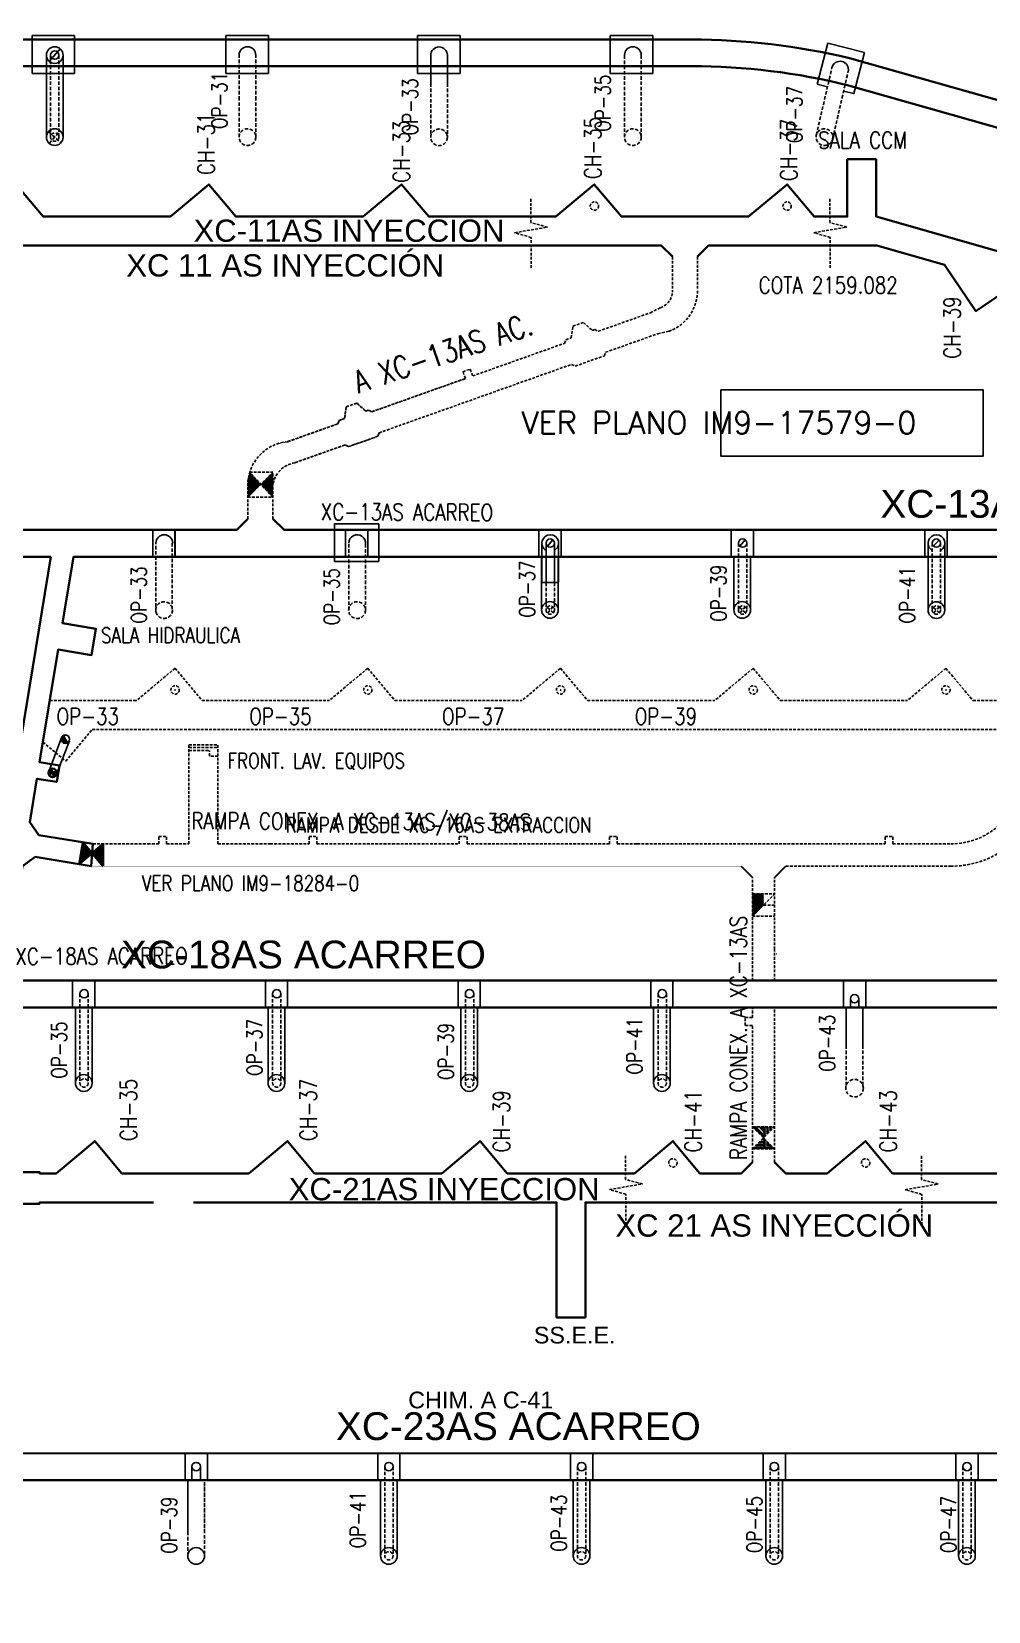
# Model space of a CAD drawing. Header units: millimetres. Extents: x -28 to 1943, y -5245 to 2752.
# Drawn here: x 1336.6 to 1508.6, y -2316.4 to -2032.4 of the extents above; entities that cross this region are included whole.
import ezdxf
from ezdxf.enums import TextEntityAlignment as Align

# ---------------------------------------------------------------- set-up
doc = ezdxf.new("R2010")
doc.units = ezdxf.units.MM
doc.linetypes.add('DASHED', pattern=[0.75, 0.5, -0.25])
doc.linetypes.add('HIDDEN', pattern=[0.375, 0.25, -0.125])
doc.styles.add('ARIAL', font='arial.ttf')
doc.styles.add('DG-T1-473 TO 560$1$Standard', font='arial.ttf')
doc.styles.add('ROMANS', font='romans.shx', dxfattribs={"width": 0.8})
pattern_1 = [(45, (21.03157, -2329.98349), (-0.088388348, 0.088388348), [])]
pattern_2 = [(45, (21.01017, -2329.97291), (-0.088388348, 0.088388348), [])]

msp = doc.modelspace()

# ---------------------------------------------------------------- hatches: boundary and pattern name
at = {"linetype": 'DASHED'}
h = msp.add_hatch(dxfattribs=at)
h.set_pattern_fill('ANSI31', color=8, style=0)
h.set_pattern_definition(pattern_2)
h.paths.add_polyline_path([(1377.727, -2113.853, -0.0080562), (1377.73, -2113.676), (1375.811, -2111.603, 0.0737594), (1375.477, -2113.853), (1375.477, -2116.103)])
h.paths.add_polyline_path([(1379.977, -2116.103), (1379.977, -2113.854, -0.0000638), (1379.977, -2113.853), (1379.977, -2111.603), (1377.814, -2113.766)])
at = {"linetype": 'Continuous'}
h = msp.add_hatch(color=7, dxfattribs=at)
h.paths.add_polyline_path([(1342.112, -2159.096, 0.1759223), (1341.937, -2159.577, 0.566299), (1343.04, -2160.239), (1342.688, -2159.579)])
h.paths.add_polyline_path([(1342.334, -2158.915, 0.096283), (1342.112, -2159.096), (1342.685, -2159.576), (1342.687, -2159.577)])
h = msp.add_hatch(dxfattribs=at)
h.set_pattern_fill('ANSI31', style=0)
h.set_pattern_definition(pattern_2)
h.paths.add_polyline_path([(1342.687, -2159.578), (1342.112, -2159.096, 0.1759223), (1341.937, -2159.577, 0.3112396), (1342.42, -2160.278)])
h.paths.add_polyline_path([(1342.688, -2159.579), (1342.687, -2159.578), (1342.42, -2160.278, 0.2168403), (1343.04, -2160.239)])
h = msp.add_hatch(dxfattribs=at)
h.set_pattern_fill('ANSI31', style=0)
h.set_pattern_definition(pattern_1)
h.paths.add_polyline_path([(1342.708, -2159.588), (1342.133, -2159.106, 0.1759223), (1341.959, -2159.587, 0.3112396), (1342.442, -2160.288)])
h.paths.add_polyline_path([(1342.71, -2159.589), (1342.708, -2159.588), (1342.442, -2160.288, 0.2168403), (1343.062, -2160.249)])
h = msp.add_hatch(dxfattribs=at)
h.set_pattern_fill('ANSI31', style=0)
h.set_pattern_definition(pattern_2)
h.paths.add_polyline_path([(1342.334, -2158.915, 0.096283), (1342.112, -2159.096), (1342.685, -2159.576), (1342.687, -2159.577)])
h = msp.add_hatch(dxfattribs=at)
h.set_pattern_fill('ANSI31', style=0)
h.set_pattern_definition(pattern_1)
h.paths.add_polyline_path([(1342.355, -2158.926, 0.096283), (1342.133, -2159.106), (1342.707, -2159.587), (1342.709, -2159.587)])
at = {"lineweight": 35}
h = msp.add_hatch(color=7, dxfattribs=at)
h.paths.add_polyline_path([(1340.107, -2164.927, 0.262733), (1339.644, -2165.502), (1340.381, -2165.623), (1340.381, -2165.623)])
h.paths.add_polyline_path([(1340.381, -2165.623), (1339.644, -2165.502, 0.0408967), (1339.634, -2165.624, 0.1033725), (1339.697, -2165.924)])
h = msp.add_hatch(color=7, dxfattribs=at)
h.paths.add_polyline_path([(1340.128, -2164.938, 0.262733), (1339.666, -2165.512), (1340.403, -2165.634), (1340.403, -2165.634)])
h.paths.add_polyline_path([(1340.403, -2165.634), (1339.666, -2165.512, 0.0408967), (1339.656, -2165.634, 0.1033725), (1339.719, -2165.935)])
h = msp.add_hatch(color=7, dxfattribs=at)
h.paths.add_polyline_path([(1341.069, -2165.326, -0.262733), (1340.988, -2166.059), (1340.382, -2165.624), (1340.382, -2165.624)])
h.paths.add_polyline_path([(1340.382, -2165.624), (1340.988, -2166.059, -0.0408967), (1340.909, -2166.153, -0.1033725), (1340.652, -2166.32)])
h = msp.add_hatch(dxfattribs=at)
h.set_pattern_fill('ANSI31', style=0)
h.set_pattern_definition(pattern_2)
h.paths.add_polyline_path([(1341.124, -2165.746), (1340.384, -2165.624), (1340.873, -2166.193, 0.1761033)])
for points in [[(1341.124, -2165.746), (1340.384, -2165.624), (1340.873, -2166.193, 0.1761033)], [(1340.391, -2165.631), (1340.664, -2166.32, 0.0820325), (1340.873, -2166.193)], [(1341.146, -2165.756), (1340.406, -2165.634), (1340.895, -2166.203, 0.1761033)], [(1340.412, -2165.642), (1340.686, -2166.33, 0.0820325), (1340.895, -2166.203)]]:
    msp.add_hatch(color=7, dxfattribs=at).paths.add_polyline_path(points)
h = msp.add_hatch(dxfattribs=at)
h.set_pattern_fill('ANSI31', style=0)
h.set_pattern_definition(pattern_1)
h.paths.add_polyline_path([(1341.146, -2165.756), (1340.406, -2165.634), (1340.895, -2166.203, 0.1761033)])
h = msp.add_hatch(dxfattribs=at)
h.set_pattern_fill('ANSI31', style=0)
h.set_pattern_definition(pattern_2)
h.paths.add_polyline_path([(1345.81, -2178.099), (1345.159, -2182.046), (1347.485, -2180.073)])
h.paths.add_polyline_path([(1349.458, -2178.398), (1347.485, -2180.073), (1349.458, -2182.398)])
h = msp.add_hatch(dxfattribs=at)
h.set_pattern_fill('ANSI31', style=0)
h.set_pattern_definition([(45, (21.01547, -2329.97291), (-0.088388348, 0.088388348), [])])
h.paths.add_polyline_path([(1349.463, -2178.398), (1347.49, -2180.073), (1347.766, -2180.398), (1349.463, -2180.398)])
h.paths.add_polyline_path([(1349.463, -2180.398), (1347.766, -2180.398), (1349.463, -2182.398)])
h.paths.add_polyline_path([(1347.164, -2180.349), (1345.49, -2180.073), (1345.164, -2182.046)])
h.paths.add_polyline_path([(1347.49, -2180.073), (1345.815, -2178.099), (1345.49, -2180.073), (1347.164, -2180.349)])
at = {"linetype": 'DASHED'}
h = msp.add_hatch(dxfattribs=at)
h.set_pattern_fill('ANSI31', color=8, style=0)
h.set_pattern_definition([(45, (21.03198, -2329.98349), (-0.088388348, 0.088388348), [])])
h.paths.add_polyline_path([(1468.197, -2187.409), (1466.197, -2187.409), (1466.197, -2189.409), (1468.197, -2189.409)])
h.paths.add_polyline_path([(1468.197, -2189.409), (1466.197, -2189.409), (1466.197, -2191.409)])

# ---------------------------------------------------------------- linework, layer by layer
at = {"color": 7}
for p, q in [((1336.717, -2039.962), (1336.717, -2033.138)), ((1336.717, -2033.138), (1344.358, -2033.138)), ((1344.358, -2033.138), (1344.358, -2039.962)), ((1371.561, -2039.923), (1371.561, -2033.099)), ((1371.561, -2033.099), (1379.202, -2033.099)), ((1379.202, -2033.099), (1379.202, -2039.923)), ((1405.999, -2039.962), (1405.999, -2033.138)), ((1405.999, -2033.138), (1413.64, -2033.138)), ((1413.64, -2033.138), (1413.64, -2039.962)), ((1440.64, -2039.962), (1440.64, -2033.138)), ((1440.64, -2033.138), (1448.281, -2033.138)), ((1448.281, -2033.138), (1448.281, -2039.962)), ((1477.847, -2041.874), (1479.733, -2034.47)), ((1479.733, -2034.47), (1486.346, -2036.154)), ((1408.362, -2036.672), (1408.362, -2041.71)), ((1411.362, -2036.672), (1411.362, -2041.71)), ((1486.346, -2036.154), (1484.459, -2043.559)), ((1344.358, -2039.962), (1336.717, -2039.962)), ((1379.202, -2039.923), (1371.561, -2039.923)), ((1413.64, -2039.962), (1405.999, -2039.962)), ((1448.281, -2039.962), (1440.64, -2039.962)), ((1479.694, -2042.345), (1477.847, -2041.874)), ((1484.459, -2043.559), (1482.601, -2043.085)), ((1373.499, -2121.982), (1375.499, -2119.982)), ((1381.999, -2121.982), (1379.999, -2119.982)), ((1391.101, -2120.851), (1399.052, -2120.851)), ((1391.101, -2127.675), (1391.101, -2120.851)), ((1399.052, -2127.675), (1399.052, -2120.851)), ((1429.359, -2124.908), (1430.352, -2123.784)), ((1463.926, -2124.908), (1464.92, -2123.784)), ((1428.356, -2131.432), (1428.356, -2124.346)), ((1429.106, -2124.346), (1429.106, -2131.432)), ((1430.606, -2124.346), (1430.606, -2131.432)), ((1431.356, -2131.432), (1431.356, -2124.346)), ((1399.052, -2127.675), (1391.101, -2127.675)), ((1428.356, -2131.432), (1431.356, -2131.432))]:
    msp.add_line(p, q, dxfattribs=at)
for p, q in [((1339.789, -2037.757), (1341.777, -2035.51)), ((1339.283, -2051.371), (1339.283, -2036.633)), ((1342.283, -2051.371), (1342.283, -2036.633)), ((1497.214, -2126.782), (1497.214, -2121.982)), ((1498.769, -2124.908), (1499.763, -2123.784)), ((1501.214, -2126.782), (1501.214, -2121.982)), ((1497.766, -2136.382), (1497.766, -2124.346)), ((1500.766, -2136.382), (1500.766, -2124.346)), ((1365.456, -2290.33), (1365.456, -2292.782)), ((1366.956, -2290.33), (1366.956, -2292.782))]:
    msp.add_line(p, q)
at = {"color": 8, "linetype": 'HIDDEN', "ltscale": 2.5}
for p, q in [((1340.033, -2051.371), (1340.033, -2036.633)), ((1341.533, -2051.371), (1341.533, -2036.633)), ((1373.924, -2044.638), (1373.924, -2036.633)), ((1376.924, -2044.638), (1376.924, -2036.633)), ((1443.206, -2051.371), (1443.206, -2036.633)), ((1446.206, -2051.371), (1446.206, -2036.633)), ((1477.68, -2051.034), (1480.494, -2038.893)), ((1480.602, -2051.711), (1483.416, -2039.57)), ((1408.362, -2041.71), (1408.362, -2051.41)), ((1411.362, -2041.71), (1411.362, -2051.41)), ((1373.924, -2051.371), (1373.924, -2044.638)), ((1376.924, -2051.371), (1376.924, -2044.638)), ((1339.66, -2050.378), (1341.906, -2052.365)), ((1339.789, -2052.495), (1341.777, -2050.248)), ((1358.973, -2136.723), (1358.973, -2124.346)), ((1361.904, -2124.346), (1361.904, -2136.678)), ((1393.629, -2136.382), (1393.629, -2124.346)), ((1396.629, -2136.382), (1396.629, -2124.346)), ((1463.673, -2124.346), (1463.673, -2136.382)), ((1465.173, -2124.346), (1465.173, -2136.382)), ((1498.516, -2124.346), (1498.516, -2136.382)), ((1500.016, -2124.346), (1500.016, -2136.382)), ((1429.106, -2131.432), (1429.106, -2136.382)), ((1430.606, -2131.432), (1430.606, -2136.382)), ((1429.291, -2135.888), (1430.42, -2136.876)), ((1429.359, -2136.944), (1430.352, -2135.82)), ((1463.859, -2135.888), (1464.988, -2136.876)), ((1463.926, -2136.944), (1464.92, -2135.82)), ((1498.702, -2135.888), (1499.831, -2136.876)), ((1498.769, -2136.944), (1499.763, -2135.82)), ((1345.312, -2205.348), (1345.312, -2221.382)), ((1346.812, -2205.348), (1346.812, -2221.382)), ((1379.953, -2205.348), (1379.953, -2221.382)), ((1381.453, -2205.348), (1381.453, -2221.382)), ((1414.593, -2205.348), (1414.593, -2221.382)), ((1416.093, -2205.348), (1416.093, -2221.382)), ((1450.735, -2205.348), (1450.735, -2221.382)), ((1483.064, -2221.815), (1483.064, -2207.782)), ((1483.064, -2214.951), (1483.064, -2207.782)), ((1483.064, -2214.951), (1483.064, -2207.782)), ((1486.056, -2221.793), (1486.064, -2207.782)), ((1486.06, -2214.787), (1486.064, -2207.782)), ((1486.06, -2214.787), (1486.064, -2207.782)), ((1486.056, -2221.793), (1486.06, -2214.787)), ((1486.056, -2221.793), (1486.06, -2214.787)), ((1483.064, -2221.815), (1483.064, -2214.951)), ((1483.064, -2221.815), (1483.064, -2214.951)), ((1400.097, -2290.329), (1400.097, -2306.364)), ((1401.597, -2290.329), (1401.597, -2306.364)), ((1434.738, -2290.329), (1434.738, -2306.364)), ((1436.238, -2290.329), (1436.238, -2306.364)), ((1469.379, -2290.329), (1469.379, -2306.364)), ((1470.879, -2290.329), (1470.879, -2306.364)), ((1504.02, -2290.329), (1504.02, -2306.364)), ((1505.52, -2290.329), (1505.52, -2306.364)), ((1364.707, -2306.396), (1364.707, -2292.782)), ((1364.707, -2302.179), (1364.707, -2292.902)), ((1364.707, -2302.179), (1364.707, -2292.902)), ((1367.707, -2306.064), (1367.707, -2292.782)), ((1367.707, -2302.179), (1367.707, -2292.902)), ((1367.707, -2302.179), (1367.707, -2292.902)), ((1364.707, -2306.396), (1364.707, -2302.179)), ((1364.707, -2306.396), (1364.707, -2302.179)), ((1367.707, -2306.064), (1367.707, -2302.179)), ((1367.707, -2306.064), (1367.707, -2302.179))]:
    msp.add_line(p, q, dxfattribs=at)
at = {"color": 8, "linetype": 'DASHED'}
for p, q in [((1430.859, -2065.668), (1437.78, -2059.86)), ((1437.78, -2059.86), (1442.651, -2065.664)), ((1465.511, -2065.658), (1472.421, -2059.86)), ((1472.421, -2059.86), (1477.287, -2065.658)), ((1426.352, -2066.738), (1426.345, -2062.415)), ((1480.12, -2066.732), (1480.112, -2062.41)), ((1426.35, -2065.669), (1430.859, -2065.668)), ((1429.38, -2067.54), (1426.352, -2066.738)), ((1442.651, -2065.664), (1465.511, -2065.658)), ((1477.284, -2065.655), (1480.118, -2065.654)), ((1483.148, -2067.535), (1480.12, -2066.732)), ((1423.449, -2068.56), (1429.38, -2067.54)), ((1426.406, -2069.403), (1423.449, -2068.56)), ((1426.415, -2074.895), (1426.406, -2069.403)), ((1477.217, -2068.555), (1483.148, -2067.535)), ((1480.174, -2069.398), (1477.217, -2068.555)), ((1480.183, -2074.889), (1480.174, -2069.398)), ((1449.823, -2070.858), (1426.408, -2070.858)), ((1449.823, -2070.858), (1451.823, -2072.858)), ((1458.321, -2070.858), (1456.323, -2072.857)), ((1458.321, -2070.858), (1480.176, -2070.858)), ((1451.823, -2072.858), (1451.822, -2078.976)), ((1456.323, -2072.857), (1456.322, -2078.732)), ((1438.497, -2086.272), (1447.858, -2082.945)), ((1447.858, -2082.945), (1449.657, -2082.041)), ((1433.623, -2087.473), (1433.913, -2085.369)), ((1433.913, -2085.369), (1435.825, -2084.689)), ((1435.825, -2084.689), (1437.414, -2086.126)), ((1437.414, -2086.126), (1437.849, -2085.972)), ((1437.849, -2085.972), (1438.497, -2086.272)), ((1439.818, -2090.047), (1449.198, -2086.715)), ((1451.166, -2086.28), (1449.198, -2086.715)), ((1415.912, -2094.297), (1432.392, -2088.441)), ((1432.392, -2088.441), (1432.67, -2087.812)), ((1432.67, -2087.812), (1433.623, -2087.473)), ((1399.083, -2104.522), (1433.704, -2092.22)), ((1433.704, -2092.22), (1434.351, -2092.533)), ((1434.351, -2092.533), (1439.585, -2090.673)), ((1439.585, -2090.673), (1439.818, -2090.047)), ((1397.761, -2100.747), (1414.593, -2094.766)), ((1414.593, -2094.766), (1397.761, -2100.747)), ((1414.593, -2094.766), (1414.164, -2093.534)), ((1392.887, -2101.948), (1393.177, -2099.844)), ((1393.177, -2099.844), (1392.887, -2101.948)), ((1393.177, -2099.844), (1395.09, -2099.164)), ((1395.09, -2099.164), (1393.177, -2099.844)), ((1395.09, -2099.164), (1396.679, -2100.601)), ((1396.679, -2100.601), (1395.09, -2099.164)), ((1396.679, -2100.601), (1397.113, -2100.447)), ((1397.113, -2100.447), (1396.679, -2100.601)), ((1397.113, -2100.447), (1397.761, -2100.747)), ((1397.761, -2100.747), (1397.113, -2100.447)), ((1391.656, -2102.916), (1382.516, -2106.147)), ((1382.623, -2106.126), (1391.656, -2102.916)), ((1391.656, -2102.916), (1391.934, -2102.287)), ((1391.934, -2102.287), (1391.656, -2102.916)), ((1391.934, -2102.287), (1392.887, -2101.948)), ((1392.887, -2101.948), (1391.934, -2102.287)), ((1383.962, -2109.895), (1392.968, -2106.695)), ((1392.968, -2106.695), (1383.962, -2109.895)), ((1392.968, -2106.695), (1393.616, -2107.008)), ((1393.616, -2107.008), (1392.968, -2106.695)), ((1393.616, -2107.008), (1398.85, -2105.148)), ((1398.85, -2105.148), (1393.616, -2107.008)), ((1398.85, -2105.148), (1399.083, -2104.522)), ((1399.083, -2104.522), (1398.85, -2105.148)), ((1375.477, -2116.103), (1379.977, -2111.603)), ((1375.811, -2111.603), (1379.977, -2111.603)), ((1379.977, -2116.103), (1375.811, -2111.603)), ((1379.977, -2113.853), (1379.977, -2111.603)), ((1375.499, -2119.982), (1375.499, -2114.055)), ((1379.999, -2119.982), (1379.999, -2113.95)), ((1375.477, -2116.103), (1379.977, -2116.103)), ((1362.41, -2146.83), (1355.493, -2152.635)), ((1362.41, -2146.83), (1367.281, -2152.635)), ((1397.051, -2146.83), (1390.134, -2152.635)), ((1397.051, -2146.83), (1401.922, -2152.635)), ((1431.692, -2146.83), (1424.775, -2152.635)), ((1431.692, -2146.83), (1436.563, -2152.635)), ((1466.333, -2146.83), (1459.416, -2152.635)), ((1466.333, -2146.83), (1471.204, -2152.635)), ((1500.974, -2146.83), (1494.057, -2152.635)), ((1500.974, -2146.83), (1505.845, -2152.635)), ((1339.899, -2152.635), (1355.493, -2152.635)), ((1367.281, -2152.635), (1390.134, -2152.635)), ((1401.922, -2152.635), (1424.775, -2152.635)), ((1436.563, -2152.635), (1459.416, -2152.635)), ((1471.204, -2152.635), (1494.057, -2152.635)), ((1505.845, -2152.635), (1528.698, -2152.635)), ((1342.749, -2163.537), (1347.528, -2157.835)), ((1347.528, -2157.835), (1512.848, -2157.835)), ((1338.666, -2160.114), (1342.749, -2163.537)), ((1364.912, -2178.409), (1364.912, -2160.609)), ((1364.912, -2160.609), (1370.112, -2160.609)), ((1370.112, -2178.409), (1370.112, -2160.609)), ((1364.912, -2161.109), (1370.112, -2161.109)), ((1364.912, -2161.609), (1368.612, -2161.609)), ((1368.612, -2162.609), (1368.612, -2161.609)), ((1370.112, -2162.609), (1368.612, -2162.609)), ((1359.497, -2177.095), (1360.897, -2177.095)), ((1359.497, -2178.409), (1359.497, -2177.095)), ((1360.897, -2178.409), (1360.897, -2177.095)), ((1386.497, -2178.409), (1386.497, -2177.095)), ((1386.497, -2177.095), (1387.897, -2177.095)), ((1387.897, -2178.409), (1387.897, -2177.095)), ((1413.497, -2178.409), (1413.497, -2177.095)), ((1413.497, -2177.095), (1414.897, -2177.095)), ((1414.897, -2178.409), (1414.897, -2177.095)), ((1440.497, -2177.095), (1441.897, -2177.095)), ((1440.497, -2178.409), (1440.497, -2177.095)), ((1441.897, -2178.409), (1441.897, -2177.095)), ((1490.043, -2178.409), (1490.043, -2177.096)), ((1490.043, -2177.096), (1491.443, -2177.096)), ((1491.443, -2178.409), (1491.443, -2177.096)), ((1347.644, -2178.409), (1357.497, -2178.409)), ((1357.497, -2178.409), (1359.497, -2178.409)), ((1360.897, -2178.409), (1364.912, -2178.409)), ((1370.112, -2178.409), (1379.497, -2178.409)), ((1379.497, -2178.409), (1386.497, -2178.409)), ((1387.897, -2178.409), (1401.497, -2178.409)), ((1401.497, -2178.409), (1413.497, -2178.409)), ((1414.897, -2178.409), (1423.497, -2178.409)), ((1423.497, -2178.409), (1440.497, -2178.409)), ((1441.897, -2178.409), (1445.497, -2178.409)), ((1445.497, -2178.409), (1490.043, -2178.409)), ((1491.443, -2178.409), (1502.267, -2178.409)), ((1472.197, -2182.409), (1502.267, -2182.409)), ((1466.197, -2197.344), (1466.197, -2184.409)), ((1470.197, -2197.362), (1470.197, -2184.409)), ((1466.197, -2187.409), (1470.197, -2187.409)), ((1466.197, -2191.409), (1470.197, -2187.409)), ((1468.197, -2189.409), (1466.197, -2189.409)), ((1466.197, -2191.409), (1470.197, -2191.409)), ((1468.197, -2189.409), (1470.197, -2189.409)), ((1466.197, -2202.982), (1466.197, -2197.449)), ((1470.197, -2202.982), (1470.197, -2197.439)), ((1470.449, -2198.147), (1470.452, -2198.147)), ((1470.453, -2198.139), (1470.552, -2198.151)), ((1466.197, -2209.622), (1466.197, -2207.782)), ((1470.197, -2223.7), (1470.197, -2207.782)), ((1466.197, -2209.622), (1464.884, -2209.622)), ((1464.884, -2211.022), (1464.884, -2209.622)), ((1466.197, -2211.022), (1464.884, -2211.022)), ((1466.197, -2223.666), (1466.197, -2211.022)), ((1466.197, -2235.635), (1466.197, -2223.649)), ((1470.197, -2235.635), (1470.197, -2223.677)), ((1466.197, -2229.235), (1470.197, -2233.235)), ((1466.197, -2233.235), (1470.197, -2229.235)), ((1466.233, -2233.235), (1468.197, -2231.271)), ((1466.409, -2233.235), (1468.197, -2231.448)), ((1466.586, -2233.235), (1468.197, -2231.624)), ((1466.763, -2233.235), (1468.197, -2231.801)), ((1467.773, -2230.811), (1468.197, -2230.387)), ((1467.861, -2230.9), (1468.197, -2230.564)), ((1467.95, -2230.988), (1468.197, -2230.74)), ((1468.038, -2231.076), (1468.197, -2230.917)), ((1468.127, -2231.165), (1468.197, -2231.094)), ((1468.197, -2230.917), (1469.879, -2229.235)), ((1468.197, -2231.094), (1470.056, -2229.235)), ((1468.197, -2231.271), (1468.215, -2231.253)), ((1468.197, -2231.448), (1468.303, -2231.342)), ((1468.197, -2231.624), (1468.392, -2231.43)), ((1468.197, -2231.801), (1468.48, -2231.518)), ((1468.197, -2231.978), (1468.569, -2231.607)), ((1468.197, -2232.155), (1468.657, -2231.695)), ((1468.197, -2232.331), (1468.745, -2231.783)), ((1443.391, -2238.717), (1443.384, -2234.395)), ((1451.9, -2231.83), (1444.982, -2237.635)), ((1451.9, -2231.83), (1456.77, -2237.635)), ((1466.197, -2233.235), (1470.197, -2233.235)), ((1466.94, -2233.235), (1468.197, -2231.978)), ((1467.116, -2233.235), (1468.197, -2232.155)), ((1467.293, -2233.235), (1468.197, -2232.331)), ((1467.47, -2233.235), (1468.197, -2232.508)), ((1467.647, -2233.235), (1468.197, -2232.685)), ((1467.824, -2233.235), (1468.197, -2232.862)), ((1468, -2233.235), (1468.197, -2233.039)), ((1468.177, -2233.235), (1468.197, -2233.215)), ((1468.197, -2232.508), (1468.834, -2231.872)), ((1468.197, -2232.685), (1468.922, -2231.96)), ((1468.197, -2232.862), (1469.01, -2232.049)), ((1468.197, -2233.039), (1469.099, -2232.137)), ((1468.197, -2233.215), (1469.187, -2232.225)), ((1468.354, -2233.235), (1469.276, -2232.314)), ((1468.531, -2233.235), (1469.364, -2232.402)), ((1468.707, -2233.235), (1469.452, -2232.491)), ((1468.884, -2233.235), (1469.541, -2232.579)), ((1469.061, -2233.235), (1469.629, -2232.667)), ((1469.238, -2233.235), (1469.718, -2232.756)), ((1469.415, -2233.235), (1469.806, -2232.844)), ((1469.591, -2233.235), (1469.894, -2232.933)), ((1469.768, -2233.235), (1469.983, -2233.021)), ((1469.945, -2233.235), (1470.071, -2233.109)), ((1470.122, -2233.235), (1470.159, -2233.198)), ((1486.541, -2231.83), (1479.623, -2237.635)), ((1486.541, -2231.83), (1491.411, -2237.635)), ((1496.574, -2238.735), (1496.566, -2234.413)), ((1466.197, -2235.635), (1464.197, -2237.635)), ((1470.197, -2235.635), (1472.197, -2237.635)), ((1440.489, -2240.54), (1446.419, -2239.52)), ((1446.419, -2239.52), (1443.391, -2238.717)), ((1456.77, -2237.635), (1464.197, -2237.635)), ((1472.197, -2237.635), (1479.623, -2237.635)), ((1491.411, -2237.635), (1496.572, -2237.635)), ((1493.671, -2240.558), (1499.602, -2239.538)), ((1499.602, -2239.538), (1496.574, -2238.735)), ((1443.445, -2241.383), (1440.489, -2240.54)), ((1443.455, -2246.874), (1443.445, -2241.383)), ((1443.448, -2242.835), (1496.63, -2242.835)), ((1496.628, -2241.401), (1493.671, -2240.558)), ((1496.637, -2246.892), (1496.628, -2241.401))]:
    msp.add_line(p, q, dxfattribs=at)
at = {"color": 9, "linetype": 'DASHED'}
for p, q in [((1414.164, -2093.534), (1415.486, -2093.074)), ((1415.486, -2093.074), (1415.912, -2094.297)), ((1345.181, -2182.056), (1345.832, -2178.11)), ((1345.181, -2182.056), (1349.48, -2178.409)), ((1345.206, -2181.905), (1346.812, -2180.299)), ((1345.241, -2181.693), (1346.661, -2180.274)), ((1345.276, -2181.482), (1346.509, -2180.248)), ((1345.311, -2181.27), (1346.357, -2180.223)), ((1345.346, -2181.058), (1346.205, -2180.198)), ((1345.38, -2180.846), (1346.054, -2180.173)), ((1345.415, -2180.635), (1345.902, -2180.148)), ((1345.45, -2180.423), (1345.75, -2180.123)), ((1345.485, -2180.211), (1345.598, -2180.098)), ((1345.513, -2181.775), (1346.964, -2180.324)), ((1345.52, -2180), (1346.556, -2178.963)), ((1345.555, -2179.788), (1346.475, -2178.868)), ((1345.59, -2179.576), (1346.394, -2178.772)), ((1345.598, -2180.098), (1346.637, -2179.059)), ((1345.625, -2179.365), (1346.313, -2178.677)), ((1345.66, -2179.153), (1346.232, -2178.581)), ((1345.695, -2178.941), (1346.151, -2178.485)), ((1345.73, -2178.729), (1346.069, -2178.39)), ((1345.75, -2180.123), (1346.719, -2179.155)), ((1345.765, -2178.518), (1345.988, -2178.294)), ((1345.8, -2178.306), (1345.907, -2178.198)), ((1345.832, -2178.11), (1349.48, -2182.409)), ((1345.902, -2180.148), (1346.8, -2179.25)), ((1346.054, -2180.173), (1346.881, -2179.346)), ((1346.205, -2180.198), (1346.962, -2179.442)), ((1346.357, -2180.223), (1347.043, -2179.537)), ((1346.509, -2180.248), (1347.124, -2179.633)), ((1346.661, -2180.274), (1347.206, -2179.729)), ((1346.68, -2180.784), (1347.116, -2180.349)), ((1346.812, -2180.299), (1347.287, -2179.824)), ((1346.964, -2180.324), (1347.368, -2179.92)), ((1347.116, -2180.349), (1347.449, -2180.015)), ((1347.53, -2180.111), (1347.847, -2179.794)), ((1347.611, -2180.207), (1349.014, -2178.803)), ((1347.692, -2180.302), (1349.48, -2178.515)), ((1347.774, -2180.398), (1349.48, -2178.692)), ((1347.855, -2180.494), (1347.94, -2180.409)), ((1347.936, -2180.589), (1348.116, -2180.409)), ((1347.94, -2180.409), (1349.48, -2178.869)), ((1348.017, -2180.685), (1348.293, -2180.409)), ((1348.098, -2180.78), (1348.47, -2180.409)), ((1348.116, -2180.409), (1349.48, -2179.045)), ((1348.179, -2180.876), (1348.647, -2180.409)), ((1348.26, -2180.972), (1348.823, -2180.409)), ((1348.293, -2180.409), (1349.48, -2179.222)), ((1348.342, -2181.067), (1349, -2180.409)), ((1348.423, -2181.163), (1349.177, -2180.409)), ((1348.47, -2180.409), (1349.48, -2179.399)), ((1348.504, -2181.259), (1349.354, -2180.409)), ((1348.585, -2181.354), (1349.48, -2180.46)), ((1348.647, -2180.409), (1349.48, -2179.576)), ((1348.666, -2181.45), (1349.48, -2180.636)), ((1348.823, -2180.409), (1349.48, -2179.752)), ((1349, -2180.409), (1349.48, -2179.929)), ((1349.177, -2180.409), (1349.48, -2180.106)), ((1349.354, -2180.409), (1349.48, -2180.283)), ((1349.48, -2182.409), (1349.48, -2178.409)), ((1348.747, -2181.546), (1349.48, -2180.813)), ((1348.828, -2181.641), (1349.48, -2180.99)), ((1348.91, -2181.737), (1349.48, -2181.167)), ((1348.991, -2181.832), (1349.48, -2181.343)), ((1349.072, -2181.928), (1349.48, -2181.52)), ((1349.153, -2182.024), (1349.48, -2181.697)), ((1349.234, -2182.119), (1349.48, -2181.874)), ((1349.315, -2182.215), (1349.48, -2182.051)), ((1349.396, -2182.311), (1349.48, -2182.227)), ((1349.478, -2182.406), (1349.48, -2182.404)), ((1466.197, -2229.235), (1470.197, -2229.235)), ((1466.27, -2229.309), (1466.344, -2229.235)), ((1466.359, -2229.397), (1466.52, -2229.235)), ((1466.447, -2229.485), (1466.697, -2229.235)), ((1466.536, -2229.574), (1466.874, -2229.235)), ((1466.624, -2229.662), (1467.051, -2229.235)), ((1466.712, -2229.751), (1467.227, -2229.235)), ((1466.801, -2229.839), (1467.404, -2229.235)), ((1466.889, -2229.927), (1467.581, -2229.235)), ((1466.978, -2230.016), (1467.758, -2229.235)), ((1467.066, -2230.104), (1467.935, -2229.235)), ((1467.154, -2230.192), (1468.111, -2229.235)), ((1467.243, -2230.281), (1468.197, -2229.326)), ((1467.331, -2230.369), (1468.197, -2229.503)), ((1467.419, -2230.458), (1468.197, -2229.68)), ((1467.508, -2230.546), (1468.197, -2229.857)), ((1467.596, -2230.634), (1468.197, -2230.033)), ((1467.685, -2230.723), (1468.197, -2230.21)), ((1468.197, -2229.326), (1468.288, -2229.235)), ((1468.197, -2229.503), (1468.465, -2229.235)), ((1468.197, -2229.68), (1468.642, -2229.235)), ((1468.197, -2229.857), (1468.818, -2229.235)), ((1468.197, -2230.033), (1468.995, -2229.235)), ((1468.197, -2230.21), (1469.172, -2229.235)), ((1468.197, -2230.387), (1469.349, -2229.235)), ((1468.197, -2230.564), (1469.526, -2229.235)), ((1468.197, -2230.74), (1469.702, -2229.235)), ((1443.389, -2237.635), (1444.982, -2237.635))]:
    msp.add_line(p, q, dxfattribs=at)
at = {"color": 2}
for p, q in [((1358.399, -2126.772), (1358.399, -2121.972)), ((1362.399, -2126.772), (1362.399, -2121.972))]:
    msp.add_line(p, q, dxfattribs=at)
at = {"color": 7, "linetype": 'Continuous'}
for p, q in [((1358.404, -2121.972), (1358.404, -2126.772)), ((1362.404, -2121.972), (1362.404, -2126.772)), ((1342.008, -2159.321), (1339.705, -2165.368)), ((1341.107, -2165.901), (1343.41, -2159.854)), ((1343.04, -2160.239), (1342.334, -2158.915)), ((1343.062, -2160.249), (1342.355, -2158.926)), ((1483.814, -2206.229), (1483.814, -2207.782)), ((1485.314, -2206.229), (1485.314, -2207.782))]:
    msp.add_line(p, q, dxfattribs=at)
at = {"color": 3}
for p, q in [((1393.076, -2126.782), (1393.076, -2121.982)), ((1397.076, -2126.782), (1397.076, -2121.982)), ((1427.803, -2126.782), (1427.803, -2121.982)), ((1431.803, -2126.782), (1431.803, -2121.982)), ((1462.371, -2126.782), (1462.371, -2121.982)), ((1466.371, -2126.782), (1466.371, -2121.982)), ((1428.303, -2136.353), (1428.303, -2126.782)), ((1431.303, -2136.353), (1431.303, -2126.782)), ((1462.871, -2136.353), (1462.871, -2126.782)), ((1465.871, -2136.353), (1465.871, -2126.782)), ((1344, -2207.782), (1344, -2202.982)), ((1348, -2207.782), (1348, -2202.982)), ((1378.641, -2207.782), (1378.641, -2202.982)), ((1382.641, -2207.782), (1382.641, -2202.982)), ((1413.281, -2207.782), (1413.281, -2202.982)), ((1417.281, -2207.782), (1417.281, -2202.982)), ((1447.923, -2207.782), (1447.923, -2202.982)), ((1451.923, -2207.782), (1451.923, -2202.982)), ((1482.564, -2207.782), (1482.564, -2202.982)), ((1486.564, -2207.782), (1486.564, -2202.982)), ((1344.5, -2221.244), (1344.5, -2207.782)), ((1347.5, -2221.244), (1347.5, -2207.782)), ((1379.141, -2221.431), (1379.141, -2207.782)), ((1382.141, -2221.431), (1382.141, -2207.782)), ((1413.781, -2221.467), (1413.781, -2207.782)), ((1416.781, -2221.467), (1416.781, -2207.782)), ((1448.423, -2221.431), (1448.423, -2207.782)), ((1451.423, -2221.431), (1451.423, -2207.782)), ((1364.245, -2292.782), (1364.245, -2287.982)), ((1368.245, -2292.782), (1368.245, -2287.982)), ((1398.848, -2292.782), (1398.848, -2287.982)), ((1402.848, -2292.782), (1402.848, -2287.982)), ((1433.489, -2292.782), (1433.489, -2287.982)), ((1437.489, -2292.782), (1437.489, -2287.982)), ((1468.13, -2292.782), (1468.13, -2287.982)), ((1472.13, -2292.782), (1472.13, -2287.982)), ((1502.771, -2292.782), (1502.771, -2287.982)), ((1506.771, -2292.782), (1506.771, -2287.982)), ((1399.348, -2306.402), (1399.348, -2292.782)), ((1402.348, -2306.402), (1402.348, -2292.782)), ((1433.989, -2306.578), (1433.989, -2292.782)), ((1436.989, -2306.578), (1436.989, -2292.782)), ((1468.63, -2306.578), (1468.63, -2292.782)), ((1471.63, -2306.578), (1471.63, -2292.782)), ((1503.271, -2306.197), (1503.271, -2292.782)), ((1506.271, -2306.197), (1506.271, -2292.782))]:
    msp.add_line(p, q, dxfattribs=at)
at = {"color": 3, "linetype": 'Continuous'}
for p, q in [((1393.076, -2121.982), (1393.076, -2126.782)), ((1397.076, -2121.982), (1397.076, -2126.782)), ((1393.076, -2126.782), (1393.576, -2126.782)), ((1397.076, -2126.782), (1396.576, -2126.782)), ((1344, -2202.982), (1344, -2207.782)), ((1348, -2202.982), (1348, -2207.782)), ((1378.641, -2202.982), (1378.641, -2207.782)), ((1382.641, -2202.982), (1382.641, -2207.782)), ((1344.5, -2207.782), (1344.5, -2221.244)), ((1347.5, -2207.782), (1347.5, -2221.244)), ((1379.141, -2207.782), (1379.141, -2221.431)), ((1382.141, -2207.782), (1382.141, -2221.431))]:
    msp.add_line(p, q, dxfattribs=at)
at = {"color": 1, "linetype": 'Continuous'}
msp.add_line((1347.528, -2157.835), (1347.579, -2157.835), dxfattribs=at)
at = {"color": 7, "lineweight": 35}
for p, q in [((1339.697, -2165.923), (1341.072, -2165.325)), ((1339.697, -2165.924), (1340.381, -2165.623)), ((1339.718, -2165.934), (1341.094, -2165.336)), ((1339.719, -2165.935), (1340.403, -2165.634)), ((1340.664, -2166.32), (1340.105, -2164.928)), ((1340.381, -2165.623), (1340.106, -2164.927)), ((1340.685, -2166.331), (1340.126, -2164.939)), ((1340.403, -2165.634), (1340.128, -2164.937)), ((1340.384, -2165.624), (1340.664, -2166.32)), ((1340.388, -2165.623), (1340.672, -2166.339)), ((1340.405, -2165.635), (1341.094, -2165.336)), ((1340.405, -2165.635), (1340.685, -2166.331)), ((1340.409, -2165.634), (1340.694, -2166.35)), ((1345.81, -2178.099), (1345.159, -2182.046)), ((1345.159, -2182.046), (1349.458, -2178.398)), ((1345.164, -2182.046), (1345.815, -2178.099)), ((1345.164, -2182.046), (1349.463, -2178.398)), ((1349.458, -2182.398), (1345.81, -2178.099)), ((1345.815, -2178.099), (1349.463, -2182.398)), ((1349.458, -2178.398), (1349.458, -2182.398)), ((1349.463, -2182.398), (1349.463, -2178.398))]:
    msp.add_line(p, q, dxfattribs=at)
for points in [[(1530.027, -2050.309), (1483.68, -2037.185, 0.0586848), (1455.243, -2033.835), (1263.992, -2033.835), (1263.992, -2033.291), (1261.936, -2032.702), (1260.92, -2032.168), (1260.128, -2030.411), (1260.066, -2028.713), (1259.925, -2027.068), (1259.785, -2025.578), (1259.785, -2024.024), (1260.033, -2021.426), (1260.255, -2018.822), (1260.321, -2016.856), (1260.537, -2014.918), (1260.726, -2013.014), (1260.58, -2011.314), (1259.882, -2010.68), (1259.882, -2007.356), (1273.28, -2007.356), (1273.28, -1983.736), (1259.882, -1983.736)], [(1530.027, -2050.309), (1483.68, -2037.185, 0.0586848), (1455.243, -2033.835), (1263.992, -2033.835), (1263.992, -2033.291), (1261.936, -2032.702), (1260.92, -2032.168), (1260.128, -2030.411), (1260.066, -2028.713), (1259.925, -2027.068), (1259.785, -2025.578), (1259.785, -2024.024), (1260.033, -2021.426), (1260.255, -2018.822), (1260.321, -2016.856), (1260.537, -2014.918), (1260.726, -2013.014), (1260.58, -2011.314), (1259.882, -2010.68), (1259.882, -2007.356), (1273.28, -2007.356), (1273.28, -1983.736), (1259.882, -1983.736)], [(1235.915, -2060.452), (1164.504, -2040.037), (1164.361, -2038.635), (1455.243, -2038.635, -0.0607154), (1483.489, -2042.078), (1640.169, -2086.495), (1639.109, -2090.203), (1642.3, -2091.115), (1643.305, -2087.383), (1730.134, -2111.964, -0.043646), (1749.281, -2119.266), (1740.751, -2136.189), (1737.885, -2151.86), (1735.79, -2153.307), (1691.725, -2145.248), (1653.168, -2138.196), (1652.133, -2133.237), (1648.609, -2133.972), (1649.345, -2137.497), (1576.529, -2124.169, 0.0418188), (1555.859, -2121.982), (1381.999, -2121.982), (1379.999, -2119.982)], [(1235.915, -2060.452), (1164.504, -2040.037), (1164.361, -2038.635), (1455.243, -2038.635, -0.0607154), (1483.489, -2042.078), (1640.169, -2086.495), (1639.109, -2090.203), (1642.3, -2091.115), (1643.305, -2087.383), (1730.134, -2111.964, -0.043646), (1749.281, -2119.266), (1740.751, -2136.189), (1737.885, -2151.86), (1735.79, -2153.307), (1691.725, -2145.248), (1653.168, -2138.196), (1652.133, -2133.237), (1648.609, -2133.972), (1649.345, -2137.497), (1576.529, -2124.169, 0.0418188), (1555.859, -2121.982), (1381.999, -2121.982), (1379.999, -2119.982)], [(992.353, -2091.295), (991.996, -2096.089, 0.011106), (986.803, -2095.529), (985.749, -2096.583), (985.749, -2120.982, 0.4142136), (986.749, -2121.982), (1373.499, -2121.982), (1375.499, -2119.982)], [(992.353, -2091.295), (991.996, -2096.089, 0.011106), (986.803, -2095.529), (985.749, -2096.583), (985.749, -2120.982, 0.4142136), (986.749, -2121.982), (1373.499, -2121.982), (1375.499, -2119.982)], [(1759.731, -2202.982), (1331.594, -2202.982), (1334.989, -2182.402), (1337.288, -2180.754), (1347.316, -2182.409), (1347.644, -2178.409), (1337.939, -2176.808), (1336.291, -2174.509), (1337.581, -2166.689), (1341.149, -2167.277), (1341.637, -2164.317), (1338.069, -2163.729), (1341.41, -2143.475), (1347.399, -2144.465), (1348.182, -2139.729), (1342.192, -2138.739), (1344.164, -2126.782), (1555.859, -2126.796, -0.0423274)], [(1759.731, -2202.982), (1331.594, -2202.982), (1334.989, -2182.402), (1337.288, -2180.754), (1347.316, -2182.409), (1347.644, -2178.409), (1337.939, -2176.808), (1336.291, -2174.509), (1337.581, -2166.689), (1341.149, -2167.277), (1341.637, -2164.317), (1338.069, -2163.729), (1341.41, -2143.475), (1347.399, -2144.465), (1348.182, -2139.729), (1342.192, -2138.739), (1344.164, -2126.782), (1555.859, -2126.796, -0.0423274)], [(1811.638, -2238.135), (1819.446, -2226.379, 0.139394), (1758.012, -2207.782), (1330.802, -2207.782), (1317.571, -2287.982), (1762.667, -2287.932, -0.0927315), (1806.811, -2296.86), (1810.604, -2288.273), (1810.604, -2242.335)], [(1811.638, -2238.135), (1819.446, -2226.379, 0.139394), (1758.012, -2207.782), (1330.802, -2207.782), (1317.571, -2287.982), (1762.667, -2287.932, -0.0927315), (1806.811, -2296.86), (1810.604, -2288.273), (1810.604, -2242.335)], [(1306.259, -2356.553), (1316.779, -2292.782), (1763.079, -2292.782, -0.2496155), (1859.55, -2346.261, -0.0273997)], [(1306.259, -2356.553), (1316.779, -2292.782), (1763.079, -2292.782, -0.2496155), (1859.55, -2346.261, -0.0273997)]]:
    msp.add_lwpolyline(points, format="xyb", dxfattribs=at)
at = {"color": 254, "lineweight": 35}
for points in [[(1535.039, -2078.938), (1488.433, -2065.614), (1488.433, -2055.364), (1483.233, -2055.364), (1483.233, -2065.658), (1477.287, -2065.658), (1472.421, -2059.86), (1465.511, -2065.658), (1442.646, -2065.658), (1437.78, -2059.86), (1430.87, -2065.658), (1408.005, -2065.658), (1403.139, -2059.86), (1396.229, -2065.658), (1373.363, -2065.658), (1368.498, -2059.86), (1361.588, -2065.658), (1338.723, -2065.658), (1333.858, -2059.859)], [(1045.256, -2070.858), (1170.164, -2070.858), (1170.164, -2080.858), (1175.364, -2080.858), (1175.364, -2070.858), (1449.823, -2070.858), (1451.823, -2072.858)], [(1456.323, -2072.857), (1458.321, -2070.858), (1488.585, -2070.858), (1500.739, -2074.332), (1506.373, -2082.652), (1513.339, -2077.934)], [(1466.197, -2235.635), (1464.197, -2237.635), (1456.77, -2237.635), (1451.9, -2231.83), (1444.982, -2237.635), (1422.129, -2237.635), (1417.259, -2231.83), (1410.341, -2237.635), (1387.488, -2237.635), (1382.618, -2231.83), (1375.7, -2237.635), (1352.847, -2237.635), (1347.977, -2231.83), (1341.059, -2237.635), (1338.056, -2237.635), (1338.056, -2237.385), (1317.996, -2237.385)], [(1470.197, -2235.635), (1472.197, -2237.635), (1479.623, -2237.635), (1486.541, -2231.83), (1491.411, -2237.635), (1514.264, -2237.635)], [(1358.549, -2242.835), (1338.056, -2242.835), (1338.056, -2243.085), (1290.924, -2243.085)], [(1806.811, -2296.86), (1810.604, -2288.273), (1810.604, -2242.335), (1679.679, -2242.335), (1674.793, -2248.158), (1667.853, -2242.335), (1648.489, -2242.335), (1648.489, -2242.835), (1610.676, -2242.835), (1610.676, -2252.875), (1605.476, -2252.875), (1605.476, -2242.835), (1436.191, -2242.835), (1436.191, -2263.501), (1430.991, -2263.52), (1430.991, -2242.835), (1365.744, -2242.835)]]:
    msp.add_lwpolyline(points, dxfattribs=at)
msp.add_lwpolyline([(1460.493, -2096.802), (1507.694, -2096.802), (1507.694, -2108.713), (1460.493, -2108.713)], close=True)
at = {"color": 8, "linetype": 'DASHED'}
for points, const_width in [([(1380.633, -2106.55), (1382.601, -2106.116)], 0.1), ([(1347.15, -2182.409), (1464.197, -2182.409)], 0.01), ([(1466.197, -2184.409), (1464.197, -2182.409)], 0.3), ([(1470.197, -2184.409), (1472.197, -2182.409)], 0.3)]:
    msp.add_lwpolyline(points, dxfattribs=dict(at, const_width=const_width))
at = {"color": 7, "lineweight": 35}
msp.add_lwpolyline([(1340.11, -2126.782), (1327.54, -2202.982), (1088.754, -2202.982), (1091.511, -2187.519), (1097.419, -2188.572), (1098.262, -2183.847), (1092.354, -2182.793), (1102.34, -2126.782), (1340.11, -2126.782)], dxfattribs=at)
msp.add_lwpolyline([(1340.11, -2126.782), (1327.54, -2202.982), (1088.754, -2202.982), (1091.511, -2187.519), (1097.419, -2188.572), (1098.262, -2183.847), (1092.354, -2182.793), (1102.34, -2126.782), (1340.11, -2126.782)], dxfattribs=at)
at = {"color": 8, "linetype": 'HIDDEN', "ltscale": 2.5}
msp.add_lwpolyline([(1449.235, -2205.348), (1449.235, -2221.382)], dxfattribs=at)
msp.add_lwpolyline([(1449.235, -2205.348), (1449.235, -2221.382)], dxfattribs=at)
for centre, radius in [((1340.783, -2036.633), 1.5), ((1340.783, -2051.371), 1.5), ((1499.266, -2124.346), 0.75), ((1499.266, -2136.382), 1.5), ((1366.206, -2290.33), 0.75), ((1400.847, -2290.329), 0.75), ((1435.488, -2290.329), 0.75), ((1470.129, -2290.329), 0.75), ((1504.77, -2290.329), 0.75)]:
    msp.add_circle(centre, radius)
at = {"color": 7}
for centre in [(1340.783, -2036.633), (1429.856, -2124.346), (1464.423, -2124.346)]:
    msp.add_circle(centre, 0.75, dxfattribs=at)
at = {"color": 8, "linetype": 'HIDDEN', "ltscale": 2.5}
for centre, radius in [((1375.424, -2051.371), 1.5), ((1409.862, -2051.41), 1.5), ((1444.706, -2051.371), 1.5), ((1479.141, -2051.372), 1.5), ((1340.783, -2051.371), 0.75), ((1360.433, -2136.382), 1.5), ((1395.121, -2136.39), 1.507), ((1429.856, -2136.382), 0.75), ((1464.423, -2136.382), 0.75), ((1499.266, -2136.382), 0.75), ((1346.062, -2221.382), 0.75), ((1380.703, -2221.382), 0.75), ((1415.343, -2221.382), 0.75), ((1449.985, -2221.382), 0.75), ((1484.564, -2222.314), 1.581), ((1484.564, -2222.314), 1.581), ((1484.564, -2222.314), 1.581), ((1400.847, -2306.364), 0.75), ((1435.488, -2306.364), 0.75), ((1470.129, -2306.364), 0.75), ((1504.77, -2306.364), 0.75)]:
    msp.add_circle(centre, radius, dxfattribs=at)
at = {"color": 8, "linetype": 'DASHED'}
for centre in [(1437.793, -2063.765), (1472.434, -2063.765), (1362.424, -2150.735), (1397.065, -2150.735), (1431.706, -2150.735), (1466.347, -2150.735), (1500.988, -2150.735), (1451.913, -2235.735), (1486.554, -2235.735)]:
    msp.add_circle(centre, 0.75, dxfattribs=at)
at = {"color": 3}
for centre in [(1429.803, -2136.353), (1464.371, -2136.353), (1366.207, -2306.382), (1400.848, -2306.382), (1435.489, -2306.382), (1470.13, -2306.382), (1504.771, -2306.382)]:
    msp.add_circle(centre, 1.5, dxfattribs=at)
at = {"color": 7, "linetype": 'Continuous'}
for centre in [(1342.687, -2159.577), (1342.709, -2159.587), (1342.709, -2159.587), (1346.062, -2205.348), (1380.703, -2205.348), (1415.343, -2205.348), (1449.985, -2205.348), (1484.564, -2206.229)]:
    msp.add_circle(centre, 0.75, dxfattribs=at)
at = {"color": 7, "lineweight": 35}
for centre in [(1340.384, -2165.624), (1340.406, -2165.634), (1340.406, -2165.634)]:
    msp.add_circle(centre, 0.75, dxfattribs=at)
at = {"color": 3, "linetype": 'Continuous'}
for centre in [(1346, -2221.382), (1346, -2221.382), (1380.641, -2221.382), (1380.641, -2221.382), (1415.281, -2221.382), (1449.923, -2221.382)]:
    msp.add_circle(centre, 1.5, dxfattribs=at)
at = {"color": 7}
for centre, start, end in [((1375.424, -2036.633), 0, 180), ((1409.862, -2036.672), 0, 180), ((1444.706, -2036.633), 0, 180), ((1481.955, -2039.231), 346.95059, 166.95059), ((1395.139, -2124.346), 353.39025, 180), ((1429.865, -2124.346), 300, 240)]:
    msp.add_arc(centre, 1.5, start, end, dxfattribs=at)
at = {"color": 8, "linetype": 'DASHED'}
for centre, radius, start, end in [((1448.563, -2078.968), 3.262, 289.59038, 1.65377), ((1448.563, -2078.968), 7.762, 289.59038, 1.65377), ((1383.272, -2113.874), 7.775, 94.78897, 181.33053), ((1384.679, -2114.558), 4.717, 98.73726, 173.00109), ((1501.846, -2165.407), 17.002, 270.0045, 359.9955), ((1501.846, -2165.407), 13.002, 270.0045, 313.73635)]:
    msp.add_arc(centre, radius, start, end, dxfattribs=at)
for centre, start, end in [((1360.483, -2124.346), 0, 180), ((1499.276, -2124.346), 300, 240)]:
    msp.add_arc(centre, 1.5, start, end)
for p in [(1377.727, -2113.853), (1362.424, -2150.735), (1397.065, -2150.735), (1431.706, -2150.735), (1466.347, -2150.735), (1500.988, -2150.735), (1468.197, -2189.409), (1468.197, -2231.235)]:
    msp.add_point(p, dxfattribs=at)
at = {"color": 7, "linetype": 'Continuous'}
msp.add_point((1342.687, -2159.577), dxfattribs=at)
at = {"color": 7, "lineweight": 35}
msp.add_point((1340.406, -2165.634), dxfattribs=at)
at = {"color": 9, "linetype": 'Continuous'}
msp.add_point((1347.463, -2180.398), dxfattribs=at)
at = {"color": 9, "linetype": 'DASHED'}
msp.add_point((1347.48, -2180.409), dxfattribs=at)

# ---------------------------------------------------------------- texts
at = {"color": 7, "style": 'ROMANS', "width": 0.8}
for s, p in [('OP-31', (1371.779, -2049.916)), ('OP-31', (1371.779, -2049.916)), ('OP-33', (1406.047, -2051.077)), ('OP-33', (1406.047, -2051.077)), ('OP-35', (1440.698, -2050.436)), ('OP-35', (1440.698, -2050.436)), ('OP-37', (1475.148, -2052.459)), ('OP-37', (1475.148, -2052.459)), ('OP-33', (1357.295, -2138.815)), ('OP-35', (1391.946, -2139.135)), ('OP-37', (1427.087, -2137.749)), ('OP-39', (1461.485, -2138.491)), ('OP-41', (1495.389, -2138.813)), ('OP-35', (1342.946, -2220.609)), ('OP-37', (1378.087, -2220.115)), ('OP-39', (1412.486, -2220.857)), ('OP-41', (1446.39, -2219.867)), ('OP-43', (1481.036, -2219.373)), ('OP-39', (1362.729, -2306.004)), ('OP-41', (1396.632, -2305.014)), ('OP-43', (1432.786, -2305.65)), ('OP-45', (1467.927, -2305.897)), ('OP-47', (1502.821, -2305.897))]:
    msp.add_text(s, height=2.75, rotation=90, dxfattribs=at).set_placement(p)
at = {"color": 254, "style": 'ROMANS', "width": 0.8}
for s, height, rotation, p in [('CH-31', 3, 90, (1369.5, -2058.177)), ('CH-33', 3, 90, (1404.598, -2059.598)), ('CH-35', 3, 90, (1439.006, -2058.941)), ('CH-37', 3, 90, (1474.245, -2059.269)), ('CH-39', 3, 90, (1503.616, -2091.218)), ('A XC-13AS AC.', 4, 18.72338, (1395.383, -2097.436)), ('XC-13AS ACARREO', 3, 359.75881, (1388.621, -2120.206)), ('RAMPA CONEX. A XC-13AS/XC-38AS', 3, 359.75881, (1365.35, -2175.739)), ('RAMPA CONEX. A XC-13AS', 3, 90, (1465.188, -2235.217)), ('XC-18AS ACARREO', 3, 0.16421, (1333.735, -2200.128)), ('CH-35', 3, 90, (1355.56, -2231.835)), ('CH-37', 3, 90, (1387.871, -2231.835)), ('CH-39', 3, 90, (1422.609, -2233.879)), ('CH-43', 3, 90, (1492.124, -2233.879)), ('CH-41', 3, 90, (1457.052, -2233.879))]:
    msp.add_text(s, height=height, rotation=rotation, dxfattribs=at).set_placement(p)
msp.add_text('SALA CCM', height=3, dxfattribs=at).set_placement((1478.041, -2053.42))
at = {"color": 8, "style": 'ARIAL'}
for s, p in [(' XC-11AS INYECCION', (1364.185, -2070.189)), ('XC-21AS INYECCION', (1382.843, -2242.46))]:
    msp.add_text(s, height=4, dxfattribs=at).set_placement(p)
at = {"color": 254, "style": 'DG-T1-473 TO 560$1$Standard'}
for s, height, p in [('XC 11 AS INYECCIÓN', 4, (1353.645, -2076.429)), ('XC 21 AS INYECCIÓN', 4, (1441.573, -2248.996)), ('SS.E.E.', 3, (1426.909, -2268.192)), ('CHIM. A C-41', 3, (1404.328, -2279.852))]:
    msp.add_text(s, height=height, dxfattribs=at).set_placement(p)
at = {"color": 254, "linetype": 'Continuous', "style": 'ROMANS', "width": 0.8}
msp.add_text('COTA 2159.082', height=3, dxfattribs=at).set_placement((1467.327, -2079.494))
at = {"color": 7}
for s, height, style, p in [('VER PLANO IM9-17579-0', 4, 'ROMANS', (1424.699, -2104.704)), ('XC-13AS ACARREO', 5, 'ARIAL', (1489.21, -2119.79)), ('XC-18AS ACARREO', 5, 'ARIAL', (1352.697, -2200.79)), ('XC-23AS ACARREO', 5, 'ARIAL', (1391.327, -2285.56))]:
    msp.add_text(s, height=height, dxfattribs=dict(at, style=style)).set_placement(p)
at = {"color": 7, "style": 'ROMANS', "width": 0.8}
for s, p in [('SALA HIDRAULICA', (1349.111, -2142.281)), ('FRONT. LAV. EQUIPOS', (1371.868, -2164.825)), ('FRONT. LAV. EQUIPOS', (1371.868, -2164.825))]:
    msp.add_text(s, height=2.75, dxfattribs=at).set_placement(p)
at = {"color": 7, "lineweight": 20, "style": 'ROMANS', "width": 0.8}
for s, p in [('OP-33', (1346.726, -2155.482)), ('OP-35', (1381.367, -2155.482)), ('OP-37', (1416.008, -2155.482)), ('OP-39', (1450.649, -2155.482))]:
    msp.add_text(s, height=3, dxfattribs=at).set_placement(p, align=Align.MIDDLE)
at = {"color": 8, "style": 'ROMANS', "width": 0.8}
for s, p in [('RAMPA DESDE XC-16AS EXTRACCION', (1382.307, -2176.387)), ('VER PLANO IM9-18284-0', (1356.484, -2186.856))]:
    msp.add_text(s, height=2.75, dxfattribs=at).set_placement(p)

doc.saveas('drawing.dxf')
